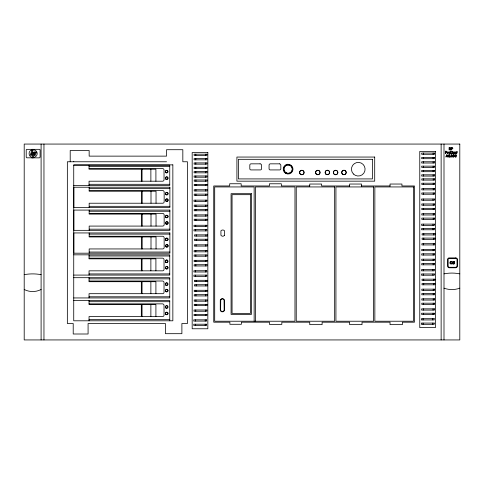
<?xml version="1.0" encoding="UTF-8"?>
<svg xmlns="http://www.w3.org/2000/svg" width="484" height="484" viewBox="0 0 484 484"><rect width="100%" height="100%" fill="white"/><g stroke="black" fill="none" stroke-linecap="round" stroke-linejoin="round"><path stroke-width="0.73" d="M31.587 149.913A11.205 11.205 0 0 1 32.053 149.889A10.823 10.823 0 0 1 32.93 149.883L32.991 149.889A11.277 11.277 0 0 1 33.456 149.913A3.709 3.709 0 0 1 36.875 152.115A3.624 3.624 0 0 1 36.367 155.89A3.878 3.878 0 0 1 33.711 157.294A8.652 8.652 0 0 1 33.239 157.318L33.196 157.318A8.416 8.416 0 0 1 32.289 157.288A8.652 8.652 0 0 1 31.817 157.239A3.479 3.479 0 0 1 29.494 155.285A4.308 4.308 0 0 1 29.258 152.442A3.654 3.654 0 0 1 31.587 149.913L31.744 149.35L39.392 149.332A0.72 0.72 0 0 1 40.105 150.082L40.105 156.804A0.944 0.944 0 0 1 39.174 157.863L27.05 157.82A0.786 0.786 0 0 1 26.215 157.034L26.215 150.058A0.744 0.744 0 0 1 26.953 149.35L31.744 149.35M33.456 149.913L33.662 149.332M33.505 157.863L33.711 157.294M31.587 157.82L31.823 157.239M448.843 152.079L448.462 152.75A0.762 0.762 0 0 0 448.601 153.198L448.989 153.513A0.835 0.835 0 0 0 449.309 153.573A0.744 0.744 0 0 0 449.745 153.434L449.981 153.198A0.774 0.774 0 0 0 449.975 152.309L449.285 151.946M166.544 161.765L67.349 161.765L67.349 323.512L73.211 323.512L73.211 334.002L88.082 334.002L88.082 323.512L165.419 323.512L165.419 333.688L181.887 333.688L181.887 323.512L187.441 323.512L187.441 161.765L182.831 161.765L182.831 149.713L166.544 149.713L166.544 156.132L89.153 156.132L89.153 150.494L70.204 150.494L70.204 161.765M73.731 165.207L169.751 165.207L169.751 185.457L73.731 185.457M89.05 166.357L169.751 166.357M89.05 168.517L162.473 168.517A1.561 1.561 0 0 1 164.034 170.078L164.034 179.776A1.434 1.434 0 0 1 162.6 181.21L89.05 181.21L89.05 185.457M89.05 184.307L169.751 184.307M309.742 185.971L281.355 185.971L281.355 183.781L269.455 183.781L269.455 185.971L241.165 185.971L241.165 183.757L229.688 183.757L229.688 185.971L213.734 185.971L213.734 322.193L229.888 322.193L229.888 324.292L241.365 324.292L241.365 322.193L269.455 322.193L269.455 324.389L281.827 324.389L281.827 322.193L309.742 322.193L309.742 324.643L322.108 324.643L322.108 322.193L349.648 322.193L349.648 324.643L362.02 324.643L362.02 322.193L390.031 322.193L390.031 324.643L402.398 324.643L402.398 322.193L414.467 322.193L414.467 185.971L401.932 185.971L401.932 184.035L390.031 184.035L390.031 186.231M349.648 185.971L321.642 185.971L321.642 184.035L309.742 184.035L309.742 186.231M361.548 185.971L390.031 185.971M89.171 188.373L169.872 188.373M89.171 190.533L162.6 190.533A1.561 1.561 0 0 1 164.155 192.094L164.155 201.792A1.434 1.434 0 0 1 162.727 203.226L89.171 203.226L89.171 207.473M89.171 206.323L169.872 206.323M89.171 211.236L169.872 211.236M89.171 213.396L162.6 213.396A1.561 1.561 0 0 1 164.155 214.95L164.155 224.655A1.434 1.434 0 0 1 162.727 226.082L89.171 226.082L89.171 230.336M89.171 229.186L169.872 229.186M89.171 234.099L169.872 234.099M89.171 236.252L162.6 236.252A1.561 1.561 0 0 1 164.155 237.813L164.155 247.512A1.434 1.434 0 0 1 162.727 248.945L89.171 248.945L89.171 253.192M89.171 252.043L169.872 252.043M73.731 254.832L169.751 254.832L169.751 275.081L73.731 275.081M89.05 255.982L169.751 255.982M89.05 258.141L162.473 258.141A1.561 1.561 0 0 1 164.034 259.702L164.034 269.4A1.434 1.434 0 0 1 162.6 270.834L89.05 270.834L89.05 275.081M89.05 273.932L169.751 273.932M73.731 277.695L169.751 277.695L169.751 297.944L73.731 297.944M89.05 278.844L169.751 278.844M89.05 281.004L162.473 281.004A1.561 1.561 0 0 1 164.034 282.559L164.034 292.263A1.434 1.434 0 0 1 162.6 293.691L89.05 293.691L89.05 297.944M89.05 296.789L169.751 296.789M73.731 300.552L169.751 300.552L169.751 320.801M89.05 301.701L169.751 301.701M89.05 303.861L162.473 303.861A1.561 1.561 0 0 1 164.034 305.422L164.034 315.12A1.434 1.434 0 0 1 162.6 316.554L89.05 316.554L89.05 320.801M89.05 319.652L169.751 319.652M443.997 144.063L443.997 339.937M441.136 144.063L441.136 339.937M433.513 233.712L433.513 234.964M433.513 238.092L433.513 239.344M433.44 279.171L433.44 280.424M433.44 283.557L433.44 284.81M433.319 243.688L433.319 244.94M433.228 178.844L433.228 180.096M433.228 183.224L433.228 184.477M433.228 188.603L433.228 189.855M433.228 192.983L433.228 194.241M433.228 203.964L433.228 205.216M433.228 208.35L433.228 209.602M433.228 213.722L433.228 214.981M433.228 218.109L433.228 219.361M433.15 249.429L433.15 250.682M433.15 253.81L433.15 255.062M433.156 259.188L433.156 260.44M433.156 263.568L433.156 264.827M433.24 289.148L433.24 290.4M433.24 293.534L433.24 294.786M433.234 298.809L433.234 300.062M433.234 303.196L433.234 304.448M433.107 153.053L433.107 154.305M433.107 157.439L433.107 158.691M433.119 161.765L433.119 163.017M433.119 166.151L433.119 167.403M433.126 170.428L433.126 171.681M433.126 174.815L433.126 176.067M433.053 308.846L433.053 310.099M433.053 313.227L433.053 314.479M433.017 199.003L433.017 200.255M433.017 224.122L433.017 225.375M433.017 228.508L433.017 229.761M432.938 269.588L432.938 270.84M432.938 273.968L432.938 275.221M432.793 318.69L432.793 319.942M432.793 323.076L432.793 324.328M423.809 233.712L423.809 234.964M423.809 238.092L423.809 239.344M423.73 279.171L423.73 280.424M423.73 283.557L423.73 284.81M423.615 243.688L423.615 244.94M423.518 178.844L423.518 180.096M423.518 183.224L423.518 184.477M423.524 188.603L423.524 189.855M423.524 192.983L423.524 194.241M423.518 203.964L423.518 205.216M423.518 208.35L423.518 209.602M423.524 213.722L423.524 214.981M423.524 218.109L423.524 219.361M423.536 289.148L423.536 290.4M423.536 293.534L423.536 294.786M423.53 298.809L423.53 300.062M423.53 303.196L423.53 304.448M423.403 153.053L423.403 154.305M423.403 157.439L423.403 158.691M423.415 161.765L423.415 163.017M423.415 166.151L423.415 167.403M423.415 170.428L423.415 171.681M423.415 174.815L423.415 176.067M423.446 249.429L423.446 250.682M423.446 253.81L423.446 255.062M423.446 259.188L423.446 260.44M423.446 263.568L423.446 264.827M423.306 199.003L423.306 200.255M423.306 224.122L423.306 225.375M423.306 228.508L423.306 229.761M423.343 308.846L423.343 310.099M423.343 313.227L423.343 314.479M423.234 269.588L423.234 270.84M423.234 273.968L423.234 275.221M423.089 318.69L423.089 319.942M423.089 323.076L423.089 324.328M361.548 186.231L361.548 184.035L349.648 184.035L349.648 186.231M255.419 321.225L255.419 186.939L294.98 186.939L294.98 321.225L214.702 321.225L214.702 186.939L254.148 186.939L254.148 321.225M205.93 234.855L205.93 236.107M205.93 239.241L205.93 240.494M205.851 280.315L205.851 281.567M205.851 284.701L205.851 285.953M205.736 244.831L205.736 246.084M205.639 179.987L205.639 181.24M205.639 184.374L205.639 185.626M205.646 189.746L205.646 190.998M205.646 194.132L205.646 195.385M205.639 205.113L205.639 206.365M205.639 209.493L205.639 210.746M205.646 214.872L205.646 216.124M205.646 219.252L205.646 220.504M205.567 250.573L205.567 251.825M205.567 254.959L205.567 256.211M205.567 260.332L205.567 261.584M205.567 264.718L205.567 265.97M205.658 290.297L205.658 291.549M205.658 294.677L205.658 295.93M205.652 299.959L205.652 301.211M205.652 304.339L205.652 305.592M205.525 154.196L205.525 155.449M205.525 158.583L205.525 159.835M205.537 162.908L205.537 164.161M205.537 167.295L205.537 168.547M205.537 171.572L205.537 172.824M205.537 175.958L205.537 177.211M205.464 309.99L205.464 311.242M205.464 314.376L205.464 315.629M205.428 200.146L205.428 201.398M205.428 225.272L205.428 226.524M205.428 229.652L205.428 230.904M205.355 270.731L205.355 271.984M205.355 275.118L205.355 276.37M205.21 319.833L205.21 321.086M205.21 324.219L205.21 325.472M196.22 234.855L196.22 236.107M196.22 239.241L196.22 240.494M196.141 280.315L196.141 281.567M196.141 284.701L196.141 285.953M196.026 244.831L196.026 246.084M195.935 179.987L195.935 181.24M195.935 184.374L195.935 185.626M195.935 189.746L195.935 190.998M195.935 194.132L195.935 195.385M195.935 205.113L195.935 206.365M195.935 209.493L195.935 210.746M195.935 214.872L195.935 216.124M195.935 219.252L195.935 220.504M195.947 290.297L195.947 291.549M195.947 294.677L195.947 295.93M195.941 299.959L195.941 301.211M195.941 304.339L195.941 305.592M195.814 154.196L195.814 155.449M195.814 158.583L195.814 159.835M195.826 162.908L195.826 164.161M195.826 167.295L195.826 168.547M195.832 171.572L195.832 172.824M195.832 175.958L195.832 177.211M195.857 250.573L195.857 251.825M195.857 254.959L195.857 256.211M195.857 260.332L195.857 261.584M195.857 264.718L195.857 265.97M195.724 200.146L195.724 201.398M195.724 225.272L195.724 226.524M195.724 229.652L195.724 230.904M195.754 309.99L195.754 311.242M195.754 314.376L195.754 315.629M195.645 270.731L195.645 271.984M195.645 275.118L195.645 276.37M195.5 319.833L195.5 321.086M195.5 324.219L195.5 325.472M156.036 203.226L156.036 191.228L89.171 191.228L89.171 187.223M156.036 226.082L156.036 214.091L89.171 214.091L89.171 210.086M156.036 248.945L156.036 236.948L89.171 236.948L89.171 232.943M155.908 181.21L155.908 169.212L89.05 169.212L89.05 165.207M155.908 270.834L155.908 258.837L89.05 258.837L89.05 254.832M155.908 293.691L155.908 281.7L89.05 281.7L89.05 277.695M155.908 316.554L155.908 304.557L89.05 304.557L89.05 300.552M151.002 191.228L151.002 203.226M151.002 214.091L151.002 226.082M151.002 236.948L151.002 248.945M150.875 169.212L150.875 181.21M150.875 258.837L150.875 270.834M150.875 281.7L150.875 293.691M150.875 304.557L150.875 316.554M142.175 191.228L142.175 203.226M142.175 214.091L142.175 226.082M142.175 236.948L142.175 248.945M142.054 169.212L142.054 181.21M142.054 258.837L142.054 270.834M142.054 281.7L142.054 293.691M142.054 304.557L142.054 316.554M141.449 191.228L141.449 203.226M141.449 214.091L141.449 226.082M141.449 236.948L141.449 248.945M141.328 169.212L141.328 181.21M141.328 258.837L141.328 270.834M141.328 281.7L141.328 293.691M141.328 304.557L141.328 316.554M73.731 161.251L73.731 161.765M43.959 144.063L43.959 339.937M41.098 144.063L41.098 339.937M443.997 273.853A40.269 40.269 0 0 1 459.8 273.853M459.8 288.161A22.857 22.857 0 0 1 443.997 288.161M24.2 274.67A45.992 45.992 0 0 1 41.098 274.67M41.098 289.511A18.555 18.555 0 0 1 24.2 289.511M448.789 152.133A0.762 0.762 0 0 1 449.225 152M452.758 262.727L452.074 263.998L450.483 263.907A1.506 1.506 0 0 1 449.957 263.26A1.349 1.349 0 0 1 449.854 262.739L450.09 261.965L450.991 261.366A1.851 1.851 0 0 1 451.917 261.451L452.516 261.85L452.038 261.941A1.258 1.258 0 0 0 451.312 261.717L451.094 261.735A1.035 1.035 0 0 0 450.543 262.013L450.404 263.302L451.868 263.677A0.817 0.817 0 0 0 452.213 263.387L451.639 262.727L452.758 262.727M455.027 155.685C455.753 159.054 456.672 153.192 455.027 155.685M454.7 155.612C456.085 160.978 457.67 151.534 454.7 155.612M33.396 152.49L32.446 155.261L31.508 155.261L32.525 152.448L32.017 152.448L31.03 155.207L30.189 155.207L32.246 149.326L33.124 149.326L32.204 151.922L33.087 151.982L33.396 152.49M452.77 152.593L452.77 152.92A0.817 0.817 0 0 0 452.976 153.337L454.409 153.531L454.409 151.988L453.835 152.043A0.641 0.641 0 0 0 453.091 152.079L452.77 152.593M453.895 156.272L453.55 156.774L452.528 156.725C453.224 157.911 455.008 156.417 453.877 155.594A0.702 0.702 0 0 0 453.454 155.449L453.411 155.007L454.24 154.686L453.163 154.686L452.83 155.957L453.544 155.781L453.895 156.272M454.246 263.175L453.871 263.726L452.734 263.677C453.508 264.984 455.474 263.332 454.228 262.419A0.774 0.774 0 0 0 453.756 262.267L453.72 261.777L454.627 261.777L454.627 261.421L453.441 261.421L453.072 262.824L453.744 262.594A0.617 0.617 0 0 1 454.065 262.758L454.246 263.175M454.131 152.762C453.018 154.505 452.994 151.05 454.131 152.762M448.789 152.666C449.521 154.469 450.229 151.25 448.789 152.666M36.342 152.387L35.483 154.941A0.605 0.605 0 0 1 34.909 155.352L33.91 155.352L33.003 157.851L32.083 157.851L34.213 151.928L35.979 151.934L36.342 152.387M446.502 151.837L445.782 152.266L445.782 151.431L446.502 151.837M452.504 148.243L451.784 148.673L451.784 147.832L452.504 148.243M452.086 155.273L451.729 155.812L452.123 156.229A0.678 0.678 0 0 1 452.02 156.816L451.082 157.112L450.519 156.489L451.778 156.598L451.276 155.963L451.626 155.013L450.592 155.225L451.62 154.656A0.732 0.732 0 0 1 451.965 154.898L452.086 155.273M455.19 152.508L455.16 153.531L454.839 153.531L454.839 151.988L455.668 151.946L456.14 152.236L456.176 153.531L455.849 153.531L455.765 152.303L455.19 152.508M447.67 152.514L447.639 153.531L447.319 153.531L447.319 151.988L447.633 151.988C447.706 152.194 448.674 151.843 447.67 152.514M452.383 151.48L451.881 151.48L452.383 151.48M446.653 155.546L445.933 157.076L446.587 154.59L447.337 156.368L448.075 154.59L448.728 157.076L448.015 155.558L447.337 157.167L446.653 155.546M220.734 300.001L220.607 309.99A1.797 1.797 0 0 0 224.177 309.99L224.05 300.001A1.827 1.827 0 0 0 220.734 300.001M35.417 152.412L34.57 154.868L34.043 154.868L34.951 152.412L35.417 152.412M224.546 235.333L223.439 236.107A2.396 2.396 0 0 1 222.035 236.107L220.928 235.333L220.928 230.759L222.102 230.039L223.372 230.039L224.546 230.759L224.546 235.333M446.696 152.236L445.782 152.551L445.782 153.531L445.461 153.531L445.461 151.147L446.46 151.25L446.847 151.831A0.611 0.611 0 0 1 446.696 152.236M452.697 148.642L451.784 148.957L451.784 149.937L451.463 149.937L451.463 147.547L452.461 147.656L452.849 148.237A0.611 0.611 0 0 1 452.697 148.642M459.8 144.063L24.2 144.063L24.2 339.937L459.8 339.937L459.8 144.063M449.406 147.547L449.079 147.547L449.079 149.937L449.406 149.937L449.406 148.788L450.543 148.788L450.543 149.937L450.87 149.937L450.87 147.547L450.543 147.547L450.543 148.467L449.406 148.467L449.406 147.547M450.864 151.147L450.543 151.147L450.543 153.531L451.645 153.531L450.864 153.21L450.864 151.147M435.425 151.413L419.767 151.413L419.767 327.614L435.425 327.614L435.425 151.413M457.011 151.534L456.43 151.982L456.684 153.531L457.332 152.285L457.011 151.534M452.298 151.988L451.971 151.988L451.971 153.531L452.298 153.531L452.298 151.988M207.842 152.557L192.178 152.557L192.178 328.763L207.842 328.763L207.842 152.557M434.517 153.053L421.679 153.053L421.679 154.305L434.517 154.305L434.517 153.053M206.934 154.196L194.09 154.196L194.09 155.449L206.934 155.449L206.934 154.196M449.436 154.692L449.11 154.692L449.11 157.076L450.211 157.076L449.436 156.756L449.436 154.692M374.701 157.052L236.912 157.052L236.912 181.167L374.701 181.167L374.701 157.052M434.517 157.439L421.679 157.439L421.679 158.691L434.517 158.691L434.517 157.439M206.934 158.583L194.09 158.583L194.09 159.835L206.934 159.835L206.934 158.583M372.444 159.309L238.382 159.309L238.382 178.917L372.444 178.917L372.444 159.309M434.529 161.765L421.691 161.765L421.691 163.017L434.529 163.017L434.529 161.765M206.946 162.908L194.108 162.908L194.108 164.161L206.946 164.161L206.946 162.908M260.059 163.84L251.069 163.84A1.264 1.264 0 0 0 249.811 165.104L249.811 168.789A1.137 1.137 0 0 0 250.948 169.926L260.362 169.926A1.21 1.21 0 0 0 261.572 168.71L261.572 165.353A1.512 1.512 0 0 0 260.059 163.84M279.316 163.84L270.332 163.84A1.264 1.264 0 0 0 269.068 165.104L269.068 168.789A1.137 1.137 0 0 0 270.205 169.926L279.619 169.926A1.21 1.21 0 0 0 280.829 168.71L280.829 165.353A1.512 1.512 0 0 0 279.316 163.84M172.849 164.856L73.731 164.856L73.731 320.801L172.849 320.801L172.849 164.856M434.529 166.151L421.691 166.151L421.691 167.403L434.529 167.403L434.529 166.151M206.946 167.295L194.108 167.295L194.108 168.547L206.946 168.547L206.946 167.295M434.535 170.428L421.697 170.428L421.697 171.681L434.535 171.681L434.535 170.428M206.946 171.572L194.108 171.572L194.108 172.824L206.946 172.824L206.946 171.572M434.535 174.815L421.697 174.815L421.697 176.067L434.535 176.067L434.535 174.815M206.946 175.958L194.108 175.958L194.108 177.211L206.946 177.211L206.946 175.958M434.638 178.844L421.8 178.844L421.8 180.096L434.638 180.096L434.638 178.844M207.049 179.987L194.211 179.987L194.211 181.24L207.049 181.24L207.049 179.987M434.638 183.224L421.8 183.224L421.8 184.477L434.638 184.477L434.638 183.224M207.049 184.374L194.211 184.374L194.211 185.626L207.049 185.626L207.049 184.374M334.662 186.939L296.25 186.939L296.25 321.225L334.662 321.225L334.662 186.939M373.581 186.939L335.932 186.939L335.932 321.225L373.581 321.225L373.581 186.939M413.499 186.939L374.852 186.939L374.852 321.225L413.499 321.225L413.499 186.939M169.872 187.223L73.858 187.223L73.858 207.473L169.872 207.473L169.872 187.223M434.638 188.603L421.8 188.603L421.8 189.855L434.638 189.855L434.638 188.603M207.055 189.746L194.211 189.746L194.211 190.998L207.055 190.998L207.055 189.746M434.638 192.983L421.8 192.983L421.8 194.241L434.638 194.241L434.638 192.983M251.432 193.685L231.074 193.685L231.074 314.406L251.432 314.406L251.432 193.685M207.055 194.132L194.211 194.132L194.211 195.385L207.055 195.385L207.055 194.132M250.44 194.677L232.066 194.677L232.066 313.414L250.44 313.414L250.44 194.677M434.426 199.003L421.588 199.003L421.588 200.255L434.426 200.255L434.426 199.003M206.837 200.146L193.999 200.146L193.999 201.398L206.837 201.398L206.837 200.146M434.638 203.964L421.8 203.964L421.8 205.216L434.638 205.216L434.638 203.964M207.049 205.113L194.211 205.113L194.211 206.365L207.049 206.365L207.049 205.113M434.638 208.35L421.8 208.35L421.8 209.602L434.638 209.602L434.638 208.35M207.049 209.493L194.211 209.493L194.211 210.746L207.049 210.746L207.049 209.493M169.872 210.086L73.858 210.086L73.858 230.336L169.872 230.336L169.872 210.086M434.638 213.722L421.8 213.722L421.8 214.981L434.638 214.981L434.638 213.722M207.055 214.872L194.211 214.872L194.211 216.124L207.055 216.124L207.055 214.872M434.638 218.109L421.8 218.109L421.8 219.361L434.638 219.361L434.638 218.109M207.055 219.252L194.211 219.252L194.211 220.504L207.055 220.504L207.055 219.252M434.426 224.122L421.588 224.122L421.588 225.375L434.426 225.375L434.426 224.122M206.837 225.272L193.999 225.272L193.999 226.524L206.837 226.524L206.837 225.272M434.426 228.508L421.588 228.508L421.588 229.761L434.426 229.761L434.426 228.508M206.837 229.652L193.999 229.652L193.999 230.904L206.837 230.904L206.837 229.652M169.872 232.943L73.858 232.943L73.858 253.192L169.872 253.192L169.872 232.943M434.922 233.712L422.084 233.712L422.084 234.964L434.922 234.964L434.922 233.712M207.34 234.855L194.495 234.855L194.495 236.107L207.34 236.107L207.34 234.855M434.922 238.092L422.084 238.092L422.084 239.344L434.922 239.344L434.922 238.092M207.34 239.241L194.495 239.241L194.495 240.494L207.34 240.494L207.34 239.241M434.729 243.688L421.891 243.688L421.891 244.94L434.729 244.94L434.729 243.688M207.146 244.831L194.302 244.831L194.302 246.084L207.146 246.084L207.146 244.831M434.559 249.429L421.721 249.429L421.721 250.682L434.559 250.682L434.559 249.429M206.971 250.573L194.132 250.573L194.132 251.825L206.971 251.825L206.971 250.573M434.559 253.81L421.721 253.81L421.721 255.062L434.559 255.062L434.559 253.81M206.971 254.959L194.132 254.959L194.132 256.211L206.971 256.211L206.971 254.959M455.783 257.911L449.128 257.911A1.476 1.476 0 0 0 447.652 259.388L447.652 266.152A1.621 1.621 0 0 0 449.273 267.773L455.535 267.773A1.984 1.984 0 0 0 457.513 265.789L457.513 259.642A1.73 1.73 0 0 0 455.783 257.911M455.783 258.389L449.128 258.389A0.998 0.998 0 0 0 448.13 259.388L448.13 266.152A1.143 1.143 0 0 0 449.273 267.295L455.535 267.295A1.506 1.506 0 0 0 457.035 265.789L457.035 259.642A1.252 1.252 0 0 0 455.783 258.389M434.565 259.188L421.721 259.188L421.721 260.44L434.565 260.44L434.565 259.188M206.977 260.332L194.138 260.332L194.138 261.584L206.977 261.584L206.977 260.332M434.565 263.568L421.721 263.568L421.721 264.827L434.565 264.827L434.565 263.568M206.977 264.718L194.138 264.718L194.138 265.97L206.977 265.97L206.977 264.718M434.348 269.588L421.51 269.588L421.51 270.84L434.348 270.84L434.348 269.588M206.759 270.731L193.921 270.731L193.921 271.984L206.759 271.984L206.759 270.731M434.348 273.968L421.51 273.968L421.51 275.221L434.348 275.221L434.348 273.968M206.759 275.118L193.921 275.118L193.921 276.37L206.759 276.37L206.759 275.118M434.844 279.171L422.006 279.171L422.006 280.424L434.844 280.424L434.844 279.171M207.261 280.315L194.423 280.315L194.423 281.567L207.261 281.567L207.261 280.315M434.844 283.557L422.006 283.557L422.006 284.81L434.844 284.81L434.844 283.557M207.261 284.701L194.423 284.701L194.423 285.953L207.261 285.953L207.261 284.701M434.65 289.148L421.812 289.148L421.812 290.4L434.65 290.4L434.65 289.148M207.067 290.297L194.229 290.297L194.229 291.549L207.067 291.549L207.067 290.297M434.65 293.534L421.812 293.534L421.812 294.786L434.65 294.786L434.65 293.534M207.067 294.677L194.229 294.677L194.229 295.93L207.067 295.93L207.067 294.677M434.644 298.809L421.806 298.809L421.806 300.062L434.644 300.062L434.644 298.809M207.061 299.959L194.217 299.959L194.217 301.211L207.061 301.211L207.061 299.959M434.644 303.196L421.806 303.196L421.806 304.448L434.644 304.448L434.644 303.196M207.061 304.339L194.217 304.339L194.217 305.592L207.061 305.592L207.061 304.339M434.463 308.846L421.618 308.846L421.618 310.099L434.463 310.099L434.463 308.846M206.874 309.99L194.036 309.99L194.036 311.242L206.874 311.242L206.874 309.99M434.463 313.227L421.618 313.227L421.618 314.479L434.463 314.479L434.463 313.227M206.874 314.376L194.036 314.376L194.036 315.629L206.874 315.629L206.874 314.376M434.202 318.69L421.364 318.69L421.364 319.942L434.202 319.942L434.202 318.69M206.62 319.833L193.775 319.833L193.775 321.086L206.62 321.086L206.62 319.833M434.202 323.076L421.364 323.076L421.364 324.328L434.202 324.328L434.202 323.076M206.62 324.219L193.775 324.219L193.775 325.472L206.62 325.472L206.62 324.219M224.503 310.032L224.503 300.334A2.16 2.16 0 0 0 220.281 300.334L220.281 310.032A2.13 2.13 0 0 0 224.503 310.032M285.651 173.375A4.907 4.907 0 0 0 293.008 169.128A4.907 4.907 0 0 0 285.651 164.881A4.907 4.907 0 0 0 285.651 173.375M285.947 172.861A4.314 4.314 0 0 0 292.415 169.128A4.314 4.314 0 0 0 285.947 165.395A4.314 4.314 0 0 0 285.947 172.861M286.008 172.758A4.193 4.193 0 0 0 292.294 169.128A4.193 4.193 0 0 0 286.008 165.498A4.193 4.193 0 0 0 286.008 172.758M342.817 174.422A2.263 2.263 0 0 0 346.211 172.467A2.263 2.263 0 0 0 342.817 170.507A2.263 2.263 0 0 0 342.817 174.422M342.418 173.998A2.166 2.166 0 0 0 346.042 173.024A2.166 2.166 0 0 0 343.386 170.374A2.166 2.166 0 0 0 342.418 173.998M316.675 174.464A2.263 2.263 0 0 0 320.069 172.504A2.263 2.263 0 0 0 316.675 170.543A2.263 2.263 0 0 0 316.675 174.464M316.276 174.034A2.166 2.166 0 0 0 319.9 173.066A2.166 2.166 0 0 0 317.244 170.41A2.166 2.166 0 0 0 316.276 174.034M353.453 174.028A6.812 6.812 0 0 0 364.851 170.979A6.812 6.812 0 0 0 356.508 162.63A6.812 6.812 0 0 0 353.453 174.028M326.264 174.422A2.263 2.263 0 0 0 329.652 172.467A2.263 2.263 0 0 0 326.264 170.507A2.263 2.263 0 0 0 326.264 174.422M325.859 173.998A2.166 2.166 0 0 0 329.483 173.024A2.166 2.166 0 0 0 326.833 170.374A2.166 2.166 0 0 0 325.859 173.998M300.703 174.464A2.263 2.263 0 0 0 304.097 172.504A2.263 2.263 0 0 0 300.703 170.543A2.263 2.263 0 0 0 300.703 174.464M300.752 174.379A2.166 2.166 0 0 0 304 172.504A2.166 2.166 0 0 0 300.752 170.628A2.166 2.166 0 0 0 300.752 174.379M334.48 174.464A2.263 2.263 0 0 0 337.874 172.504A2.263 2.263 0 0 0 334.48 170.543A2.263 2.263 0 0 0 334.48 174.464M334.529 174.379A2.166 2.166 0 0 0 337.778 172.504A2.166 2.166 0 0 0 334.529 170.628A2.166 2.166 0 0 0 334.529 174.379M165.734 262.165A1.307 1.307 0 0 0 167.924 261.578A1.307 1.307 0 0 0 166.321 259.981A1.307 1.307 0 0 0 165.734 262.165M165.849 262.056A1.149 1.149 0 0 0 167.767 261.541A1.149 1.149 0 0 0 166.363 260.132A1.149 1.149 0 0 0 165.849 262.056M165.806 268.662A1.307 1.307 0 0 0 167.99 268.076A1.307 1.307 0 0 0 166.387 266.478A1.307 1.307 0 0 0 165.806 268.662M165.915 268.547A1.149 1.149 0 0 0 167.839 268.033A1.149 1.149 0 0 0 166.429 266.63A1.149 1.149 0 0 0 165.915 268.547M165.734 307.885A1.307 1.307 0 0 0 167.924 307.304A1.307 1.307 0 0 0 166.321 305.7A1.307 1.307 0 0 0 165.734 307.885M165.849 307.776A1.149 1.149 0 0 0 167.767 307.261A1.149 1.149 0 0 0 166.363 305.852A1.149 1.149 0 0 0 165.849 307.776M165.806 314.382A1.307 1.307 0 0 0 167.99 313.795A1.307 1.307 0 0 0 166.387 312.198A1.307 1.307 0 0 0 165.806 314.382M165.915 314.273A1.149 1.149 0 0 0 167.839 313.753A1.149 1.149 0 0 0 166.429 312.349A1.149 1.149 0 0 0 165.915 314.273M165.861 194.556A1.307 1.307 0 0 0 168.045 193.975A1.307 1.307 0 0 0 166.442 192.372A1.307 1.307 0 0 0 165.861 194.556M165.97 194.447A1.149 1.149 0 0 0 167.894 193.933A1.149 1.149 0 0 0 166.484 192.523A1.149 1.149 0 0 0 165.97 194.447M165.927 201.054A1.307 1.307 0 0 0 168.111 200.467A1.307 1.307 0 0 0 166.514 198.87A1.307 1.307 0 0 0 165.927 201.054M166.042 200.939A1.149 1.149 0 0 0 167.96 200.424A1.149 1.149 0 0 0 166.556 199.021A1.149 1.149 0 0 0 166.042 200.939M165.861 240.276A1.307 1.307 0 0 0 168.045 239.695A1.307 1.307 0 0 0 166.442 238.092A1.307 1.307 0 0 0 165.861 240.276M165.97 240.167A1.149 1.149 0 0 0 167.894 239.653A1.149 1.149 0 0 0 166.484 238.243A1.149 1.149 0 0 0 165.97 240.167M165.927 246.773A1.307 1.307 0 0 0 168.111 246.187A1.307 1.307 0 0 0 166.514 244.589A1.307 1.307 0 0 0 165.927 246.773M166.042 246.665A1.149 1.149 0 0 0 167.96 246.15A1.149 1.149 0 0 0 166.556 244.741A1.149 1.149 0 0 0 166.042 246.665M165.734 285.028A1.307 1.307 0 0 0 167.924 284.441A1.307 1.307 0 0 0 166.321 282.844A1.307 1.307 0 0 0 165.734 285.028M165.849 284.913A1.149 1.149 0 0 0 167.767 284.398A1.149 1.149 0 0 0 166.363 282.995A1.149 1.149 0 0 0 165.849 284.913M165.806 291.519A1.307 1.307 0 0 0 167.99 290.938A1.307 1.307 0 0 0 166.387 289.335A1.307 1.307 0 0 0 165.806 291.519M165.915 291.41A1.149 1.149 0 0 0 167.839 290.896A1.149 1.149 0 0 0 166.429 289.486A1.149 1.149 0 0 0 165.915 291.41M165.734 172.54A1.307 1.307 0 0 0 167.924 171.953A1.307 1.307 0 0 0 166.321 170.356A1.307 1.307 0 0 0 165.734 172.54M165.849 172.431A1.149 1.149 0 0 0 167.767 171.917A1.149 1.149 0 0 0 166.363 170.507A1.149 1.149 0 0 0 165.849 172.431M165.806 179.038A1.307 1.307 0 0 0 167.99 178.451A1.307 1.307 0 0 0 166.387 176.854A1.307 1.307 0 0 0 165.806 179.038M165.915 178.923A1.149 1.149 0 0 0 167.839 178.408A1.149 1.149 0 0 0 166.429 177.005A1.149 1.149 0 0 0 165.915 178.923M165.861 217.419A1.307 1.307 0 0 0 168.045 216.832A1.307 1.307 0 0 0 166.442 215.235A1.307 1.307 0 0 0 165.861 217.419M165.97 217.304A1.149 1.149 0 0 0 167.894 216.79A1.149 1.149 0 0 0 166.484 215.386A1.149 1.149 0 0 0 165.97 217.304M165.927 223.917A1.307 1.307 0 0 0 168.111 223.33A1.307 1.307 0 0 0 166.514 221.726A1.307 1.307 0 0 0 165.927 223.917M166.042 223.802A1.149 1.149 0 0 0 167.96 223.287A1.149 1.149 0 0 0 166.556 221.884A1.149 1.149 0 0 0 166.042 223.802"/></g></svg>
